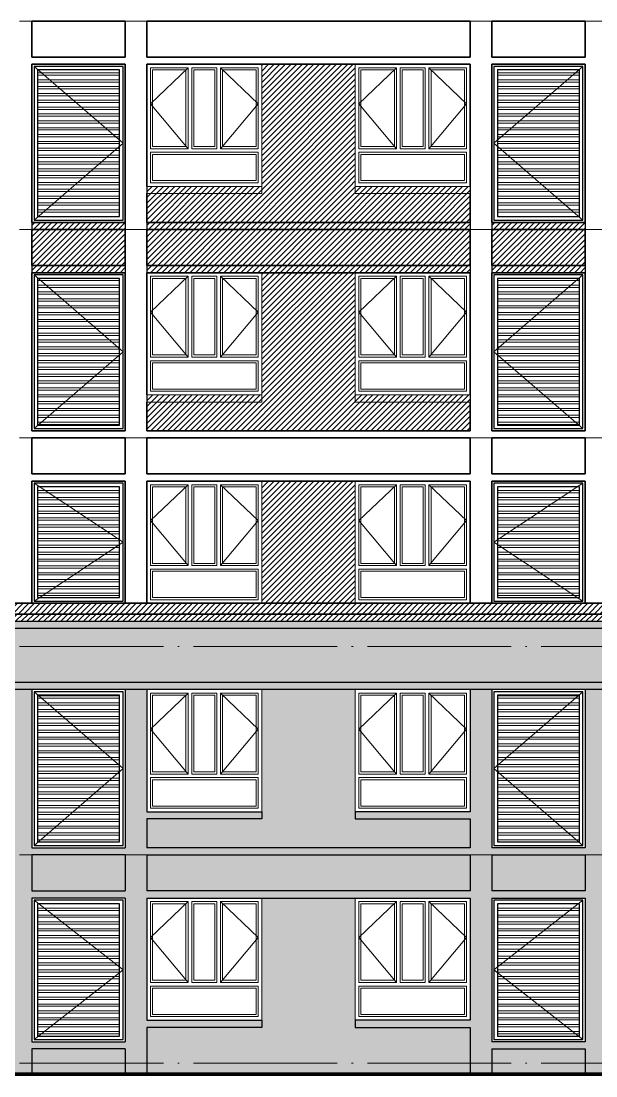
# Model space of a CAD drawing. Extents: x -518115 to 790560, y -210384 to 1628073.
# Drawn here: x 429117 to 437117, y 123274 to 137949 of the extents above; entities that cross this region are included whole.
import ezdxf

# ---------------------------------------------------------------- set-up
doc = ezdxf.new("R2010")
doc.units = 0
doc.header["$LTSCALE"] = 1000
doc.header["$MEASUREMENT"] = 0
doc.linetypes.add('DOTE', pattern=[2.4200000000000004, 2, -0.2, 0.02, -0.2])
for name, color, linetype in [('3-剖面填充（细）', 250, 'Continuous'), ('5-平立面看线1', 45, 'Continuous'), ('看线', 251, 'Continuous')]:
    doc.layers.add(name, color=color, linetype=linetype)
for name, color, linetype, lineweight in [('DOTE', 19, 'DOTE', 9), ('WINDOW', 144, 'Continuous', 15), ('立面-中轮廓线', 213, 'Continuous', 35), ('立面-普通轮廓', 7, 'Continuous', 18), ('立面-窗', 129, 'Continuous', 30), ('立面-窗开启线', 250, 'Continuous', 13)]:
    doc.layers.add(name, color=color, linetype=linetype, lineweight=lineweight)
pattern_1 = [(180, (-6.984919309616089e-10, -2250.037416705163), (-7.105427357601002e-15, -95.25), []), (180, (-31.75001371477265, -2218.287402991074), (-7.105427357601002e-15, -95.25), [])]
pattern_2 = [(180, (-1300.000000000698, -2250.037416705163), (-7.105427357601002e-15, -95.25), []), (180, (-1331.750013714773, -2218.287402991074), (-7.105427357601002e-15, -95.25), [])]
pattern_3 = [(45, (0, 0), (-39.28862052967754, 39.28862052967754), [])]
pattern_4 = [(45, (3.463355824351311e-08, 91072.63961436617), (-39.28862052967754, 39.28862052967754), [])]

# ---------------------------------------------------------------- blocks, each defined once
blk = doc.blocks.new('A$C679A16A1')
at = {"layer": '3-剖面填充（细）'}
h = blk.add_hatch(dxfattribs=at)
h.set_pattern_fill('ANSI31', color=256, scale=35)
h.set_pattern_definition([(45, (-443066.5786821207, -35376.03741670231), (-39.28862052967754, 39.28862052967754), [])])
h.paths.add_polyline_path([(1299.999999880325, -700.0374167036643), (1299.999999880325, -0.03741670119779883), (-5.820766091346741e-10, -0.03741670292220078), (-5.820766091346741e-10, -700.0374167053524)])
h = blk.add_hatch(dxfattribs=at)
h.set_pattern_fill('ANSI31', color=256, scale=35)
h.set_pattern_definition([(45, (-441466.5786825443, -35376.03741670231), (-39.28862052967754, 39.28862052967754), [])])
h.paths.add_polyline_path([(6100.000000968459, -700.0374167036643), (6100.000000968459, -0.03741670119779883), (1599.999999575783, -0.03741670292220078), (1599.999999575783, -700.0374167053524)])
h = blk.add_hatch(dxfattribs=at)
h.set_pattern_fill('ANSI31', color=256, scale=35)
h.set_pattern_definition([(45, (-436666.5786814562, -35376.03741670231), (-39.28862052967754, 39.28862052967754), [])])
h.paths.add_polyline_path([(7700.000000544824, -700.0374167036643), (7700.000000544824, -0.03741670119779883), (6400.000000663917, -0.03741670292220078), (6400.000000663917, -700.0374167053524)])
at = {"color": 7}
for p, q in [((-6.984919309616089e-10, -0.03741670280578546), (1299.999999880325, -0.03741670280578546)), ((-6.984919309616089e-10, -100.0374167022819), (1299.999999880325, -100.0374167022819)), ((1599.999999575666, -0.03741670280578546), (6100.000000968459, -0.03741670280578546)), ((1599.999999575666, -100.0374167022819), (6100.000000968459, -100.0374167022819)), ((6400.0000006638, -0.03741670280578546), (7700.000000544824, -0.03741670280578546)), ((6400.0000006638, -100.0374167022819), (7700.000000544824, -100.0374167022819)), ((-6.984919309616089e-10, -600.0374167021946), (1299.999999880325, -600.0374167021873)), ((-6.984919309616089e-10, -700.0374167028567), (1299.999999880325, -700.0374167028567)), ((1599.999999575666, -600.0374167021946), (6100.000000968459, -600.0374167021873)), ((1599.999999575666, -700.0374167028567), (6100.000000968459, -700.0374167028567)), ((6400.0000006638, -600.0374167021946), (7700.000000544824, -600.0374167021873)), ((6400.0000006638, -700.0374167028567), (7700.000000544824, -700.0374167028567))]:
    blk.add_line(p, q, dxfattribs=at)
at = {"layer": '3-剖面填充（细）'}
for p, q in [((0, 0), (0, -99.99999999831198)), ((1299.999999880325, 0), (1299.999999880325, -99.99999999831198)), ((1599.999999576365, 0), (1599.999999576365, -99.99999999831198)), ((6100.000000968459, 0), (6100.000000968459, -99.99999999831198)), ((6400.000000664499, 0), (6400.000000664499, -99.99999999831198)), ((7700.000000544824, 0), (7700.000000544824, -99.99999999831198)), ((0, -599.9625832969614), (0, -699.9625832952734)), ((1299.999999880325, -599.9999999993815), (1299.999999880325, -699.9999999976935)), ((1599.999999576365, -599.9625832969614), (1599.999999576365, -699.9625832952734)), ((6100.000000968459, -599.9999999993815), (6100.000000968459, -699.9999999976935)), ((6400.000000664499, -599.9625832969614), (6400.000000664499, -699.9625832952734)), ((7700.000000544824, -599.9999999993815), (7700.000000544824, -699.9999999976935))]:
    blk.add_line(p, q, dxfattribs=at)
blk = doc.blocks.new('A$C612F19F3')
at = {"layer": 'WINDOW'}
for points in [[(50, -50), (575, -50), (575, -1175), (50, -1175)], [(975.0002853819169, -50), (625, -50), (625, -1175), (975.0002853819169, -1175)], [(1550.000285381917, -50), (1025.000285381917, -50), (1025.000285381917, -1175), (1550.000285381917, -1175)], [(50, -1225), (1550.000285381917, -1225), (1550.000285381917, -1650), (50, -1650)]]:
    blk.add_lwpolyline(points, close=True, dxfattribs=at)
at = {"layer": 'WINDOW', "color": 250}
for points in [[(80, -80), (545, -80), (545, -1145), (80, -1145)], [(945.0002853819169, -80), (655, -80), (655, -1145), (945.0002853819169, -1145)], [(1520.000285381917, -80), (1055.000285381917, -80), (1055.000285381917, -1145), (1520.000285381917, -1145)], [(80, -1255), (1520.000285381917, -1255), (1520.000285381917, -1620), (80, -1620)]]:
    blk.add_lwpolyline(points, close=True, dxfattribs=at)
at = {"layer": '立面-普通轮廓'}
blk.add_lwpolyline([(0, 0), (1600.000285381684, 0), (1600.000285381684, -1700), (0, -1700)], close=True, dxfattribs=at)
at = {"layer": '立面-窗开启线', "color": 251, "ltscale": 0.5, "true_color": 0x636466}
for points in [[(575, -50), (50, -550), (575, -1175)], [(1025.000285381917, -50), (1550.000285381917, -550), (1025.000285381917, -1175)]]:
    blk.add_lwpolyline(points, dxfattribs=at)
blk = doc.blocks.new('A$C190D6931')
blk.add_blockref('A$C612F19F3', (-1600.000285381684, 1700))
blk = doc.blocks.new('A$C12A941BB')
at = {"layer": '立面-窗开启线', "ltscale": 0.5, "true_color": 0x88471b}
h = blk.add_hatch(dxfattribs=at)
h.set_pattern_fill('ANSI32', color=36, scale=20, angle=135)
h.set_pattern_definition(pattern_1)
edge = h.paths.add_edge_path()
edge.add_line((1220, -41.00314468541183), (1219.999999999302, -2120.037416705163))
edge.add_line((1219.999999999302, -2120.037416705163), (79.99999999930151, -2120.037416705163))
edge.add_line((79.99999999930151, -2114.000000000553), (80, -80))
edge.add_line((80, -80), (1220, -80))
at = {"layer": '立面-普通轮廓'}
blk.add_lwpolyline([(-6.984919309616089e-10, -2200.037416705163), (1299.999999999302, -2200.037416705163), (1300, 0), (0, 0)], close=True, dxfattribs=at)
at = {"layer": '立面-窗'}
for points in [[(29.99999999930151, -2170.037416705163), (1269.999999999302, -2170.037416705163), (1270, -30), (30, -30)], [(79.99999999930151, -2120.037416705163), (1219.999999999302, -2120.037416705163), (1220, -80), (80, -80)]]:
    blk.add_lwpolyline(points, close=True, dxfattribs=at)
at = {"layer": '立面-窗开启线', "ltscale": 0.5}
blk.add_lwpolyline([(30, -30), (1270.000000000349, -1100.018708352582), (30.00000000034925, -2170.037416705512)], dxfattribs=at)
blk = doc.blocks.new('A$C04AD5CC0')
at = {"layer": '立面-窗开启线', "ltscale": 0.5, "true_color": 0x88471b}
h = blk.add_hatch(dxfattribs=at)
h.set_pattern_fill('ANSI32', color=36, scale=20, angle=135)
h.set_pattern_definition(pattern_2)
edge = h.paths.add_edge_path()
edge.add_line((-80, -41.00314468541183), (-80.00000000069849, -2120.037416705163))
edge.add_line((-80.00000000069849, -2120.037416705163), (-1220.000000000698, -2120.037416705163))
edge.add_line((-1220.000000000698, -2114.000000000553), (-1220, -80))
edge.add_line((-1220, -80), (-80, -80))
at = {"layer": '立面-普通轮廓'}
blk.add_lwpolyline([(-1300.000000000698, -2200.037416705163), (-6.984919309616089e-10, -2200.037416705163), (0, 0), (-1300, 0)], close=True, dxfattribs=at)
at = {"layer": '立面-窗'}
for points in [[(-1270.000000000698, -2170.037416705163), (-30.00000000069849, -2170.037416705163), (-30, -30), (-1270, -30)], [(-1220.000000000698, -2120.037416705163), (-80.00000000069849, -2120.037416705163), (-80, -80), (-1220, -80)]]:
    blk.add_lwpolyline(points, close=True, dxfattribs=at)
at = {"layer": '立面-窗开启线', "ltscale": 0.5}
blk.add_lwpolyline([(-30, -30), (-1270.000000000349, -1100.018708352582), (-30.00000000034925, -2170.037416705512)], dxfattribs=at)
blk = doc.blocks.new('A$C74FB5F66')
at = {"layer": '立面-窗开启线', "ltscale": 0.5, "true_color": 0x88471b}
h = blk.add_hatch(dxfattribs=at)
h.set_pattern_fill('ANSI32', color=36, scale=20, angle=135)
h.set_pattern_definition(pattern_2)
edge = h.paths.add_edge_path()
edge.add_line((-80, -41.00314468541183), (-80.00000000069849, -1620.037416705163))
edge.add_line((-80.00000000069849, -1620.037416705163), (-1220.000000000698, -1620.037416705163))
edge.add_line((-1220.000000000698, -1614.431850321605), (-1220, -80))
edge.add_line((-1220, -80), (-80, -80))
at = {"layer": '立面-普通轮廓'}
blk.add_lwpolyline([(-1300.000000000698, -1700.037416705163), (-6.984919309616089e-10, -1700.037416705163), (0, 0), (-1300, 0)], close=True, dxfattribs=at)
at = {"layer": '立面-窗'}
for points in [[(-1270.000000000698, -1670.037416705163), (-30.00000000069849, -1670.037416705163), (-30, -30), (-1270, -30)], [(-1220.000000000698, -1620.037416705163), (-80.00000000069849, -1620.037416705163), (-80, -80), (-1220, -80)]]:
    blk.add_lwpolyline(points, close=True, dxfattribs=at)
at = {"layer": '立面-窗开启线', "ltscale": 0.5}
blk.add_lwpolyline([(-1270, -30), (-29.99999999953434, -850.0187083532765), (-1269.999999999651, -1670.037416705512)], dxfattribs=at)
blk = doc.blocks.new('A$C2FD21DA3')
at = {"layer": '立面-窗开启线', "ltscale": 0.5, "true_color": 0x88471b}
h = blk.add_hatch(dxfattribs=at)
h.set_pattern_fill('ANSI32', color=36, scale=20, angle=135)
h.set_pattern_definition(pattern_1)
edge = h.paths.add_edge_path()
edge.add_line((1220, -41.00314468541183), (1219.999999999302, -1620.037416705163))
edge.add_line((1219.999999999302, -1620.037416705163), (79.99999999930151, -1620.037416705163))
edge.add_line((79.99999999930151, -1614.431850321605), (80, -80))
edge.add_line((80, -80), (1220, -80))
at = {"layer": '立面-普通轮廓'}
blk.add_lwpolyline([(-6.984919309616089e-10, -1700.037416705163), (1299.999999999302, -1700.037416705163), (1300, 0), (0, 0)], close=True, dxfattribs=at)
at = {"layer": '立面-窗'}
for points in [[(29.99999999930151, -1670.037416705163), (1269.999999999302, -1670.037416705163), (1270, -30), (30, -30)], [(79.99999999930151, -1620.037416705163), (1219.999999999302, -1620.037416705163), (1220, -80), (80, -80)]]:
    blk.add_lwpolyline(points, close=True, dxfattribs=at)
at = {"layer": '立面-窗开启线', "ltscale": 0.5}
blk.add_lwpolyline([(1270, -30), (29.99999999965075, -850.0187083525816), (1269.999999999651, -1670.037416705512)], dxfattribs=at)
blk = doc.blocks.new('GDGTFHFHFGHB')
at = {"layer": '立面-中轮廓线'}
for p, q in [((429266.5787021753, 38176.00000000001), (429266.5787021753, 37675.99999999854)), ((430566.5787020557, 38176.00000000001), (430566.5787020557, 37675.99999999854)), ((430866.578701751, 38176.00000000001), (430866.578701751, 37676.0000000001)), ((435366.5787175029, 38176.00000000001), (435366.5787175029, 37676.0000000001)), ((435666.5787171982, 38176.00000000001), (435666.5787171982, 37675.99999999854)), ((436966.5787170785, 38176.00000000001), (436966.5787170785, 37675.99999999854)), ((429266.5787021753, 37575.99999999854), (429266.5787021753, 35375.9999999982)), ((430566.5787020557, 37575.99999999867), (430566.5787020557, 35375.9999999982)), ((430866.578701751, 37575.99999999959), (430866.578701751, 35876.0000000002)), ((435366.5787175029, 37575.99999999959), (435366.5787175029, 35876.0000000002)), ((435666.5787171982, 37575.99999999867), (435666.5787171982, 35375.9999999982)), ((436966.5787170785, 37575.99999999854), (436966.5787170785, 35375.9999999982)), ((430866.578701751, 35776.00000000023), (430866.578701751, 35375.99999999955)), ((435366.5787175029, 35776.00000000023), (435366.5787175029, 35375.99999999955))]:
    blk.add_line(p, q, dxfattribs=at)
for points in [[(429266.5787021746, 37675.99999999854), (430566.5787020557, 37675.99999999854)], [(430566.5787020557, 37575.99999999867), (429266.5787021746, 37575.99999999854)], [(435366.5787175029, 37676.0000000001), (430866.578701751, 37676.0000000001)], [(430866.578701751, 37575.99999999959), (435366.5787175029, 37576.0000000001)], [(436966.5787170792, 37675.99999999854), (435666.5787171982, 37675.99999999854)], [(435666.5787171982, 37575.99999999867), (436966.5787170792, 37575.99999999854)], [(429266.5787021746, 35375.9999999982), (430566.5787020557, 35375.9999999982)], [(435366.5787175028, 35375.99999999975), (430866.578701751, 35375.99999999955)], [(436966.5787170792, 35375.9999999982), (435666.5787171982, 35375.9999999982)], [(430566.5787020557, 35275.99999999832), (429266.5787021746, 35275.9999999982)], [(430866.578701751, 35275.99999999996), (435366.5787175028, 35275.99999999975)], [(435666.5787171982, 35275.99999999832), (436966.5787170792, 35275.9999999982)]]:
    blk.add_lwpolyline(points, dxfattribs=at)
at = {"layer": '立面-普通轮廓'}
for points in [[(430866.578701751, 35876.0000000002), (432466.5787017546, 35876.00000000031), (432466.5787017963, 35776.00000000054), (430866.578701751, 35776.00000000023)], [(435366.5787175029, 35876.0000000002), (433766.5787174992, 35876.00000000031), (433766.5787174575, 35776.00000000054), (435366.5787175029, 35776.00000000023)]]:
    blk.add_lwpolyline(points, dxfattribs=at)
for name, p in [('A$C12A941BB', (429266.5787021753, 37576.00000000055)), ('A$C190D6931', (432466.5787017338, 35876.00000000031)), ('A$C190D6931', (435366.5790029015, 35876.00000000031)), ('A$C04AD5CC0', (436966.5787171982, 37575.99999999867))]:
    blk.add_blockref(name, p)
blk = doc.blocks.new('A$C2EEC76F5')
at = {"layer": '立面-窗开启线', "ltscale": 0.5, "true_color": 0x88471b}
h = blk.add_hatch(dxfattribs=at)
h.set_pattern_fill('ANSI32', color=36, scale=20, angle=135)
h.set_pattern_definition(pattern_2)
edge = h.paths.add_edge_path()
edge.add_line((-80, -41.00314468541183), (-80.00000000069849, -1920.037416705163))
edge.add_line((-80.00000000069849, -1920.037416705163), (-1213.078702175291, -1920.037416705163))
edge.add_line((-1220.000000000698, -1920.037416705163), (-1220, -80))
edge.add_line((-1220, -80), (-80, -80))
at = {"layer": '立面-普通轮廓'}
blk.add_lwpolyline([(-1300.000000000698, -2000.037416705163), (-6.984919309616089e-10, -2000.037416705163), (0, 0), (-1300, 0)], close=True, dxfattribs=at)
at = {"layer": '立面-窗'}
for points in [[(-1270.000000000698, -1970.037416705163), (-30.00000000069849, -1970.037416705163), (-30, -30), (-1270, -30)], [(-1220.000000000698, -1920.037416705163), (-80.00000000069849, -1920.037416705163), (-80, -80), (-1220, -80)]]:
    blk.add_lwpolyline(points, close=True, dxfattribs=at)
at = {"layer": '立面-窗开启线', "ltscale": 0.5}
blk.add_lwpolyline([(-30, -30), (-1270.000000000349, -1000.018708352582), (-30.00000000034925, -1970.037416705512)], dxfattribs=at)
blk = doc.blocks.new('A$C36833A54')
at = {"layer": '立面-窗开启线', "ltscale": 0.5, "true_color": 0x88471b}
h = blk.add_hatch(dxfattribs=at)
h.set_pattern_fill('ANSI32', color=36, scale=20, angle=135)
h.set_pattern_definition(pattern_2)
edge = h.paths.add_edge_path()
edge.add_line((-80, -41.00314468541183), (-80.00000000069849, -1920.037416705163))
edge.add_line((-80.00000000069849, -1920.037416705163), (-1213.078702175291, -1920.037416705163))
edge.add_line((-1220.000000000698, -1920.037416705163), (-1220, -80))
edge.add_line((-1220, -80), (-80, -80))
at = {"layer": '立面-普通轮廓'}
blk.add_lwpolyline([(-1300.000000000698, -2000.037416705163), (-6.984919309616089e-10, -2000.037416705163), (0, 0), (-1300, 0)], close=True, dxfattribs=at)
at = {"layer": '立面-窗'}
for points in [[(-1270.000000000698, -1970.037416705163), (-30.00000000069849, -1970.037416705163), (-30, -30), (-1270, -30)], [(-1220.000000000698, -1920.037416705163), (-80.00000000069849, -1920.037416705163), (-80, -80), (-1220, -80)]]:
    blk.add_lwpolyline(points, close=True, dxfattribs=at)
at = {"layer": '立面-窗开启线', "ltscale": 0.5}
blk.add_lwpolyline([(-1270, -30), (-29.99999999965075, -1000.018708352582), (-1269.999999999651, -1970.037416705512)], dxfattribs=at)
blk = doc.blocks.new('GHFHTFHFTHF')
at = {"layer": '3-剖面填充（细）'}
h = blk.add_hatch(dxfattribs=at)
h.set_pattern_fill('ANSI31', color=256, scale=35)
h.set_pattern_definition(pattern_3)
h.paths.add_polyline_path([(432466.5787017336, 44576.00000000047), (433766.5787175196, 44576.00000000242), (433766.57871752, 46275.99999999819), (432466.578701734, 46275.99999999612)])
h = blk.add_hatch(dxfattribs=at)
h.set_pattern_fill('ANSI31', color=256, scale=35)
h.set_pattern_definition(pattern_3)
h.paths.add_polyline_path([(430866.5855062576, 44075.99999999988), (435366.5787175028, 44076.00000000652), (435366.5787175028, 44576.00000000698), (430866.5855062576, 44576.00000000023)])
for p, q in [((430866.578701751, 44576.0000000002), (430866.578701751, 44476.00000000023)), ((430866.5855062575, 44476.00000000023), (430866.5855062573, 44075.99999999977)), ((435366.5790029015, 44576.00000000031), (435366.5790029015, 44476.00000000023))]:
    blk.add_line(p, q, dxfattribs=at)

msp = doc.modelspace()

# ---------------------------------------------------------------- hatches: boundary and pattern name
at = {"layer": '3-剖面填充（细）'}
h = msp.add_hatch(dxfattribs=at)
h.set_pattern_fill('ANSI31', color=256, scale=35)
h.set_pattern_definition(pattern_4)
h.paths.add_polyline_path([(432466.5787017682, 135648.6396143666), (433766.5787175542, 135648.6396143686), (433766.5787175546, 137348.6396143644), (432466.5787017686, 137348.6396143623)])
h = msp.add_hatch(dxfattribs=at)
h.set_pattern_fill('ANSI31', color=256, scale=35)
h.set_pattern_definition(pattern_4)
h.paths.add_polyline_path([(430866.5855062922, 135148.6396143661), (435366.5787175375, 135148.6396143727), (435366.5787175375, 135648.6396143732), (430866.5855062922, 135648.6396143664)])
h = msp.add_hatch(dxfattribs=at)
h.set_pattern_fill('ANSI31', color=256, scale=35)
h.set_pattern_definition([(45, (3.463355824351311e-08, 85272.63961436617), (-39.28862052967754, 39.28862052967754), [])])
h.paths.add_polyline_path([(432466.5787017682, 129848.6396143666), (433766.5787175542, 129848.6396143686), (433766.5787175546, 131548.6396143644), (432466.5787017686, 131548.6396143623)])
h = msp.add_hatch(dxfattribs=at)
h.set_pattern_fill('ANSI31', color=256, scale=35)
h.set_pattern_definition([(45, (1900.00003433344, 85272.63961436547), (-39.28862052967754, 39.28862052967754), [])])
h.paths.add_polyline_path([(423016.5787371686, 129698.6396143653), (468216.5854862838, 129698.6396143524), (468216.5854862838, 129848.6396143595), (423016.5787371686, 129848.6396143657)])
h = msp.add_hatch(dxfattribs=at)
h.set_pattern_fill('混凝土', color=251, scale=40)
h.set_pattern_definition([(49.99999999999999, (11914.00000003458, 99772.63961436617), (286.9040730403014, -25.10085399303804), [30, -330]), (355, (11914.00000003458, 99772.63961436617), (-55.50053344520001, 300.8768534800047), [24, -264]), (100.4514, (11937.90867203457, 99770.54787836614), (231.4037526856086, 275.7758168243814), [25.496076, -280.4568448]), (46.18420000000001, (11914.00000003458, 99852.63961436617), (426.8964194502578, -66.20760573160723), [45, -495]), (96.6356, (11949.57469803458, 99847.12229156616), (373.8650822194813, 389.6471483601767), [38.2441152, -420.6852]), (351.1842, (11914.00000003458, 99852.63961436617), (373.8647780534509, 389.6474403701299), [36, -396]), (21, (11954.00000003458, 99832.63961436617), (238.7628208473847, -161.0475562661355), [30, -330]), (326.0000000000001, (11954.00000003458, 99832.63961436617), (97.32613276863269, 290.0600180187412), [24, -264]), (71.4514, (11973.89689323458, 99819.21897196618), (336.089051432596, 129.012198683981), [25.496076, -280.4568448]), (37.50000000000001, (11914.00000003458, 99772.63961436617), (4.863942126916267, 133.1575415325246), [0, -260.8, 0, -268, 0, -265]), (7.499999999999999, (11914.00000003458, 99772.63961436617), (105.2278149768594, 157.7646847529441), [0, -152.8, 0, -254.8, 0, -101]), (327.5, (11824.80000003457, 99772.63961436617), (213.5289744689636, -9.021948693751902), [0, -100, 0, -312, 0, -414]), (317.5, (11784.80000003457, 99772.63961436617), (233.2744677369545, 40.04199293292709), [0, -130, 0, -207.2, 0, -294])])
h.paths.add_polyline_path([(447916.5786882546, 128648.6396143749), (446116.5718837513, 128648.6396143749), (446116.5718837513, 126448.6396124547), (447916.5786882546, 126448.6396124547)], flags=16)
h.paths.add_polyline_path([(455866.5784017715, 125748.639614374), (457466.5786871741, 125748.639614374), (457466.5786871741, 124048.639614374), (455866.5784017715, 124048.639614374)], flags=16)
h.paths.add_polyline_path([(455866.5786871704, 128648.639614374), (457466.5786871741, 128648.639614374), (457466.5786871741, 126948.639614374), (455866.5786871704, 126948.639614374)], flags=16)
h.paths.add_polyline_path([(454266.5786874751, 125748.6396143723), (455566.5786874744, 125748.6396143723), (455566.5786874744, 123748.6021976672), (454266.5786874751, 123748.6021976672)], flags=16)
h.paths.add_polyline_path([(454266.5786875947, 128648.6396143742), (455566.578687594, 128648.6396143742), (455566.578687594, 126448.6396143718), (454266.5786875947, 126448.6396143718)], flags=16)
h.paths.add_polyline_path([(449566.5784026236, 125748.6396143663), (449566.5784026236, 124648.6395327099), (449316.5786852357, 124648.6395327099), (449316.5786852357, 124048.639614374), (449366.5786852149, 124048.6396143948), (449366.5786852149, 123948.6396143742), (449316.5786852357, 123948.6396143742), (449316.5786851107, 124048.639613397), (453966.5787014033, 124048.639613397), (453966.5787015284, 125748.6396143741), (452466.4849851746, 125748.6396143663), (452466.4849851746, 124648.6395327099), (451666.5786880053, 124648.6395327099), (451666.5786880052, 125748.639614374)], flags=16)
h.paths.add_polyline_path([(449566.5784026236, 128648.6396143663), (449566.5784026235, 127548.6395327174), (449316.5786852357, 127548.6395327165), (449316.5786852357, 126448.6396143734), (453966.5787015284, 126448.6396143734), (453966.5787015284, 128648.6396143742), (452466.4849851746, 128648.6396143742), (452466.4849851746, 127548.6395327174), (451666.5786880053, 127548.6395327174), (451666.5786880053, 128648.6396143737)], flags=16)
h.paths.add_polyline_path([(446116.5784028727, 125748.639614374), (447916.5786882544, 125748.639614374), (447916.5786882544, 124048.639614374), (446116.5784028727, 124048.639614374)], flags=16)
h.paths.add_polyline_path([(460366.5789883212, 125748.639614374), (458766.5787029187, 125748.639614374), (458766.5787029187, 124048.639614374), (460366.5789883212, 124048.639614374)], flags=16)
h.paths.add_polyline_path([(460366.5787029223, 128648.639614374), (458766.5787029187, 128648.639614374), (458766.5787029187, 126948.639614374), (460366.5787029223, 126948.639614374)], flags=16)
h.paths.add_polyline_path([(461966.5787026176, 125748.6396143723), (460666.5787026183, 125748.6396143723), (460666.5787026183, 123748.6021976672), (461966.5787026176, 123748.6021976672)], flags=16)
h.paths.add_polyline_path([(461966.578702498, 128648.6396143742), (460666.5787024987, 128648.6396143742), (460666.5787024987, 126448.6396143718), (461966.578702498, 126448.6396143718)], flags=16)
h.paths.add_polyline_path([(466666.5789874691, 125748.6396143663), (466666.5789874691, 124648.6395327099), (466916.578704857, 124648.6395327099), (466916.578704857, 124048.639614374), (466866.5787048779, 124048.6396143948), (466866.5787048779, 123948.6396143742), (466916.578704857, 123948.6396143742), (466916.578704857, 124048.6396143659), (462266.5786885644, 124048.6396143659), (462266.5786885644, 125748.6396143741), (463766.6724049181, 125748.6396143663), (463766.6724049181, 124648.6395327099), (464566.5787020875, 124648.6395327099), (464566.5787020875, 125748.639614374)], flags=16)
h.paths.add_polyline_path([(466666.5789874691, 128648.6396143663), (466666.5789874692, 127548.6395327174), (466916.578704857, 127548.6395327165), (466916.578704857, 126448.6396143734), (462266.5786885644, 126448.6396143734), (462266.5786885644, 128648.6396143742), (463766.6724049181, 128648.6396143742), (463766.6724049181, 127548.6395327174), (464566.5787020875, 127548.6395327174), (464566.5787020875, 128648.6396143737)], flags=16)
h.paths.add_polyline_path([(470116.57898722, 125748.639614374), (468316.5787018383, 125748.639614374), (468316.5787018383, 124048.639614374), (470116.57898722, 124048.639614374)], flags=16)
h.paths.add_polyline_path([(443316.5787164532, 128648.6396143749), (445116.5855209566, 128648.6396143749), (445116.5855209566, 126448.6396124547), (443316.5787164532, 126448.6396124547)], flags=16)
h.paths.add_polyline_path([(435366.5790029363, 125748.639614374), (433766.5787175338, 125748.639614374), (433766.5787175338, 124048.639614374), (435366.5790029363, 124048.639614374)], flags=16)
h.paths.add_polyline_path([(435366.5787175375, 128648.639614374), (433766.5787175338, 128648.639614374), (433766.5787175338, 126948.639614374), (435366.5787175375, 126948.639614374)], flags=16)
h.paths.add_polyline_path([(436966.5787172327, 125748.6396143723), (435666.5787172334, 125748.6396143723), (435666.5787172334, 123748.6021976672), (436966.5787172327, 123748.6021976672)], flags=16)
h.paths.add_polyline_path([(436966.5787171131, 128648.6396143742), (435666.5787171138, 128648.6396143742), (435666.5787171138, 126448.6396143718), (436966.5787171131, 126448.6396143718)], flags=16)
h.paths.add_polyline_path([(441666.5790020843, 125748.6396143663), (441666.5790020843, 124648.6395327099), (441916.5787194722, 124648.6395327099), (441916.5787194722, 124048.639614374), (441866.578719493, 124048.6396143948), (441866.578719493, 123948.6396143742), (441916.5787194722, 123948.6396143742), (441916.5787194721, 124048.6396143662), (437266.5787031794, 124048.6396143662), (437266.5787031795, 125748.6396143741), (438766.6724195332, 125748.6396143663), (438766.6724195332, 124648.6395327099), (439566.5787167026, 124648.6395327099), (439566.5787167026, 125748.639614374)], flags=16)
h.paths.add_polyline_path([(441666.5790020843, 128648.6396143663), (441666.5790020843, 127548.6395327174), (441916.5787194722, 127548.6395327165), (441916.5787194722, 126448.6396143734), (437266.5787031795, 126448.6396143734), (437266.5787031795, 128648.6396143742), (438766.6724195332, 128648.6396143742), (438766.6724195332, 127548.6395327174), (439566.5787167026, 127548.6395327174), (439566.5787167026, 128648.6396143737)], flags=16)
h.paths.add_polyline_path([(445116.5790018351, 125748.639614374), (443316.5787164535, 125748.639614374), (443316.5787164535, 124048.639614374), (445116.5790018351, 124048.639614374)], flags=16)
h.paths.add_polyline_path([(430866.5784163867, 125748.639614374), (432466.5787017892, 125748.639614374), (432466.5787017892, 124048.639614374), (430866.5784163867, 124048.639614374)], flags=16)
h.paths.add_polyline_path([(430866.5787017855, 128648.639614374), (432466.5787017892, 128648.639614374), (432466.5787017892, 126948.639614374), (430866.5787017855, 126948.639614374)], flags=16)
h.paths.add_polyline_path([(429266.5787020902, 125748.6396143723), (430566.5787020896, 125748.6396143723), (430566.5787020896, 123748.6021976672), (429266.5787020902, 123748.6021976672)], flags=16)
h.paths.add_polyline_path([(429266.5787022099, 128648.6396143742), (430566.5787022092, 128648.6396143742), (430566.5787022092, 126448.6396143718), (429266.5787022099, 126448.6396143718)], flags=16)
h.paths.add_polyline_path([(424566.5784172387, 125748.6396143663), (424566.5784172387, 124648.6395327099), (424316.5786998508, 124648.6395327099), (424316.5786998508, 124048.639614374), (424366.57869983, 124048.6396143948), (424366.57869983, 123948.6396143742), (424316.5786998508, 123948.6396143742), (424316.5786997258, 124048.639613397), (428966.5787160185, 124048.639613397), (428966.5787161435, 125748.6396143741), (427466.4849997897, 125748.6396143663), (427466.4849997897, 124648.6395327099), (426666.5787026204, 124648.6395327099), (426666.5787026203, 125748.639614374)], flags=16)
h.paths.add_polyline_path([(424566.5784172387, 128648.6396143663), (424566.5784172387, 127548.6395327174), (424316.5786998508, 127548.6395327165), (424316.5786998508, 126448.6396143734), (428966.5787161435, 126448.6396143734), (428966.5787161435, 128648.6396143742), (427466.4849997897, 128648.6396143742), (427466.4849997897, 127548.6395327174), (426666.5787026204, 127548.6395327174), (426666.5787026204, 128648.6396143737)], flags=16)
h.paths.add_polyline_path([(421116.5784174878, 125748.639614374), (422916.5787028695, 125748.639614374), (422916.5787028695, 124048.639614374), (421116.5784174878, 124048.639614374)], flags=16)
h.paths.add_polyline_path([(420516.5785601498, 126398.6396143736), (420516.5785601498, 125848.639614374), (420366.5788455314, 125848.639614374), (420366.5788455314, 125748.639614374), (420516.5788455313, 125748.639614374), (420516.5788455313, 124048.639614374), (420366.5787028406, 124048.639614374), (420366.5787028406, 123948.639614374), (420516.5787406973, 123948.6396056378), (420516.5787028406, 123298.6396143736), (470716.5787021723, 123298.6396143736), (470716.5787021724, 123948.639614374), (470866.5855206116, 123948.639614374), (470866.5855206116, 124048.639614374), (470716.5787021723, 124048.639614374), (470716.5855206116, 125748.639614374), (470866.5853779208, 125748.639614374), (470866.5853779208, 125848.639614374), (470716.5855206116, 125848.639614374), (470716.578844558, 126398.6396143736), (468066.5786675394, 126398.6396143736), (468066.5786675394, 129598.6396143731), (423166.5787371685, 129598.6396143731), (423166.5787371685, 126398.6396143736)])
h = msp.add_hatch(dxfattribs=at)
h.set_pattern_fill('ANSI31', color=256, scale=35)
h.set_pattern_definition([(45, (2050.00003433344, 85122.63961436547), (-39.28862052967754, 39.28862052967754), [])])
h.paths.add_polyline_path([(423166.5787371686, 129598.6396143653), (468066.5854862838, 129598.6396143524), (468066.5854862838, 129698.6396143595), (423166.5787371686, 129698.6396143657)])

# ---------------------------------------------------------------- linework, layer by layer
for p, q in [((430866.5787017856, 135648.6396143664), (430866.5787017856, 135548.6396143664)), ((435366.5790029361, 135648.6396143665), (435366.5790029361, 135548.6396143664)), ((430866.5855062922, 135548.6396143664), (430866.5855062919, 135148.6396143659)), ((423166.5787371685, 129598.6396143657), (468066.5854862838, 129598.6396143657))]:
    msp.add_line(p, q, dxfattribs=at)
at = {"layer": '3-剖面填充（细）', "color": 252, "true_color": 0x939598}
msp.add_lwpolyline([(442016.5787194722, 124048.6396143665), (442016.5787194722, 128748.6396143663), (424216.5786998508, 128748.6396143663), (424216.5786998508, 124048.6396143665)], dxfattribs=at)
at = {"layer": '5-平立面看线1', "color": 1, "ltscale": 0.8, "const_width": 50}
msp.add_lwpolyline([(471816.5787018674, 123298.6396143662), (419416.5787028405, 123298.6396143662)], dxfattribs=at)
at = {"layer": 'DOTE', "linetype": 'DOTE'}
for p, q in [((419416.5787028407, 137948.6396143662), (471816.5787018674, 137948.6396143663)), ((419416.5787028407, 135048.6396143662), (471816.5787018674, 135048.6396143663)), ((419416.5787028407, 132148.6396143662), (471816.5787018674, 132148.6396143663)), ((419416.5787028407, 129248.6396143662), (471816.5787018674, 129248.6396143663)), ((419416.5787028407, 126348.6396143662), (471816.5787018674, 126348.6396143663)), ((419416.5787028407, 123448.6396143662), (471816.5787018674, 123448.6396143663))]:
    msp.add_line(p, q, dxfattribs=at)
at = {"layer": '看线', "color": 30}
for p, q in [((429266.5787022099, 128648.6396143647), (429266.5787022099, 126448.6396143644)), ((430566.5787020902, 128648.6396143648), (430566.5787020902, 126448.6396143644)), ((430866.5787017855, 128648.6396143658), (430866.5787017855, 126948.6396143664)), ((435366.5787175375, 128648.6396143658), (435366.5787175375, 126948.6396143664)), ((435666.5787172327, 128648.6396143648), (435666.5787172327, 126448.6396143644)), ((436966.5787171131, 128648.6396143647), (436966.5787171131, 126448.6396143644)), ((430866.5787017855, 126848.6396143664), (430866.5787017855, 126448.6396143657)), ((435366.5787175375, 126848.6396143664), (435366.5787175375, 126448.6396143657)), ((429266.5787022099, 126348.6396143662), (429266.5787022099, 125848.6396143647)), ((430566.5787020902, 126348.6396143662), (430566.5787020902, 125848.6396143647)), ((430866.5787017855, 126348.6396143662), (430866.5787017855, 125848.6396143663)), ((435366.5787175375, 126348.6396143662), (435366.5787175375, 125848.6396143663)), ((435666.5787172327, 126348.6396143662), (435666.5787172327, 125848.6396143647)), ((436966.5787171131, 126348.6396143662), (436966.5787171131, 125848.6396143647)), ((429266.5787022099, 125748.6396143647), (429266.5787022099, 123748.6396143644)), ((430566.5787020902, 125748.6396143648), (430566.5787020902, 123748.6396143644)), ((430866.5787017855, 125748.6396143658), (430866.5787017855, 124048.6396143664)), ((435366.5787175375, 125748.6396143658), (435366.5787175375, 124048.6396143664)), ((435666.5787172327, 125748.6396143648), (435666.5787172327, 123748.6396143644)), ((436966.5787171131, 125748.6396143647), (436966.5787171131, 123748.6396143644)), ((430866.5787017855, 123948.6396143664), (430866.5787017855, 123298.6396143662)), ((435366.5787175375, 123948.6396143664), (435366.5787175375, 123298.6396143662)), ((429266.5787022092, 123648.6396143644), (429266.5787022092, 123298.6396143662)), ((430566.5787022093, 123648.6396143659), (430566.5787022093, 123298.6396143656)), ((435666.5787172321, 123648.6396143645), (435666.5787172321, 123298.6396143662)), ((436966.5787172321, 123648.6396143638), (436966.5787172321, 123298.6396143636))]:
    msp.add_line(p, q, dxfattribs=at)
for points in [[(442966.5786821545, 124048.6396143665), (442966.5786821545, 129498.6396143657), (423266.5787371685, 129498.6396143657), (423266.5787371685, 124048.6396143665)], [(441916.5787194722, 124048.6396143665), (441916.5787194722, 128648.6396143663), (424316.5786998508, 128648.6396143663), (424316.5786998508, 124048.6396143665)], [(430866.5787017855, 126948.6396143664), (432466.5787017892, 126948.6396143665), (432466.5787018309, 126848.6396143667), (430866.5787017855, 126848.6396143664)], [(435366.5787175375, 126948.6396143664), (433766.5787175338, 126948.6396143665), (433766.5787174921, 126848.6396143667), (435366.5787175375, 126848.6396143664)], [(429266.5787022092, 126448.6396143644), (430566.5787020902, 126448.6396143644)], [(435366.5787175374, 126448.6396143659), (430866.5787017855, 126448.6396143657)], [(436966.5787171138, 126448.6396143644), (435666.5787172327, 126448.6396143644)], [(430566.5787020902, 126348.6396143645), (429266.5787022092, 126348.6396143644)], [(430866.5787017855, 126348.6396143661), (435366.5787175374, 126348.6396143659)], [(435666.5787172327, 126348.6396143645), (436966.5787171138, 126348.6396143644)], [(429266.5787022092, 125848.6396143647), (430566.5787020902, 125848.6396143647)], [(435366.5787175375, 125848.6396143663), (430866.5787017855, 125848.6396143663)], [(436966.5787171138, 125848.6396143647), (435666.5787172327, 125848.6396143647)], [(430566.5787020902, 125748.6396143648), (429266.5787022092, 125748.6396143647)], [(430866.5787017855, 125748.6396143658), (435366.5787175375, 125748.6396143663)], [(435666.5787172327, 125748.6396143648), (436966.5787171138, 125748.6396143647)], [(430866.5787017855, 124048.6396143664), (432466.5787017892, 124048.6396143665), (432466.5787018309, 123948.6396143667), (430866.5787017855, 123948.6396143664)], [(435366.5787175375, 124048.6396143664), (433766.5787175338, 124048.6396143665), (433766.5787174921, 123948.6396143667), (435366.5787175375, 123948.6396143664)], [(429266.5787022092, 123748.6396143644), (430566.5787020902, 123748.6396143644)], [(436966.5787171138, 123748.6396143644), (435666.5787172327, 123748.6396143644)], [(430566.5787020902, 123648.6396143645), (429266.5787022092, 123648.6396143644)], [(435666.5787172327, 123648.6396143645), (436966.5787171138, 123648.6396143644)]]:
    msp.add_lwpolyline(points, dxfattribs=at)
at = {"layer": '立面-中轮廓线'}
for p, q in [((429266.5787022099, 132148.6396143662), (429266.5787022099, 131648.6396143647)), ((430566.5787020902, 132148.6396143662), (430566.5787020902, 131648.6396143647)), ((430866.5787017855, 132148.6396143662), (430866.5787017855, 131648.6396143663)), ((435366.5787175375, 132148.6396143662), (435366.5787175375, 131648.6396143663)), ((435666.5787172327, 132148.6396143662), (435666.5787172327, 131648.6396143647)), ((436966.5787171131, 132148.6396143662), (436966.5787171131, 131648.6396143647)), ((429266.5787022099, 131548.6396143647), (429266.5787022099, 129848.6396143657)), ((430566.5787020902, 131548.6396143648), (430566.5787020902, 129848.6396143657)), ((430866.5787017855, 131548.6396143658), (430866.5787017855, 129848.6396143664)), ((435366.5787175375, 131548.6396143658), (435366.5787175375, 129848.6396143664)), ((435666.5787172327, 131548.6396143648), (435666.5787172327, 129848.6396143657)), ((436966.5787171131, 131548.6396143647), (436966.5787171131, 129848.6396143657))]:
    msp.add_line(p, q, dxfattribs=at)
at = {"layer": '立面-中轮廓线', "color": 2}
msp.add_line((423016.5787371685, 129698.6396143657), (443216.5786821545, 129698.6396143579), dxfattribs=at)
at = {"layer": '立面-中轮廓线'}
for points in [[(429266.5787022092, 131648.6396143647), (430566.5787020902, 131648.6396143647)], [(435366.5787175375, 131648.6396143663), (430866.5787017855, 131648.6396143663)], [(436966.5787171138, 131648.6396143647), (435666.5787172327, 131648.6396143647)], [(430566.5787020902, 131548.6396143648), (429266.5787022092, 131548.6396143647)], [(430866.5787017855, 131548.6396143658), (435366.5787175375, 131548.6396143663)], [(435666.5787172327, 131548.6396143648), (436966.5787171138, 131548.6396143647)]]:
    msp.add_lwpolyline(points, dxfattribs=at)
at = {"layer": '立面-中轮廓线', "color": 2}
msp.add_lwpolyline([(443066.5786821545, 129598.6396143657), (443066.5786821545, 129698.6396143657), (443216.5786821545, 129698.6396143657), (443216.5786821546, 129848.6396143657), (423016.5787371685, 129848.6396143657), (423016.5787371685, 129698.6396143657), (423166.5787371685, 129698.6396143657), (423166.5787371685, 129598.6396143657)], dxfattribs=at)

# ---------------------------------------------------------------- block references
for name, p in [('GDGTFHFHFGHB', (3.457535058259964e-08, 102672.6396143662)), ('GDGTFHFHFGHB', (3.457535058259964e-08, 99772.63961436617)), ('GDGTFHFHFGHB', (3.457535058259964e-08, 96872.63961436617)), ('A$C679A16A1', (429266.5787022099, 135148.6770310667)), ('GHFHTFHFTHF', (3.463355824351311e-08, 88172.63961436617)), ('A$C74FB5F66', (430566.5787020902, 131548.6396143648)), ('A$C190D6931', (432466.5787017684, 129848.6396143665)), ('A$C190D6931', (435366.5790029361, 129848.6396143665)), ('A$C2FD21DA3', (435666.5787172327, 131548.6396143648)), ('A$C12A941BB', (429266.5787022099, 128648.6396143668)), ('A$C190D6931', (432466.5787017684, 126948.6396143665)), ('A$C190D6931', (435366.5790029361, 126948.6396143665)), ('A$C04AD5CC0', (436966.5787172327, 128648.6396143648)), ('A$C36833A54', (430566.5787020902, 125748.6396143648)), ('A$C190D6931', (432466.5787017684, 124048.6396143665)), ('A$C190D6931', (435366.5790029361, 124048.6396143665)), ('A$C2EEC76F5', (436966.5787172331, 125748.6396143647))]:
    msp.add_blockref(name, p)

doc.saveas('drawing.dxf')
